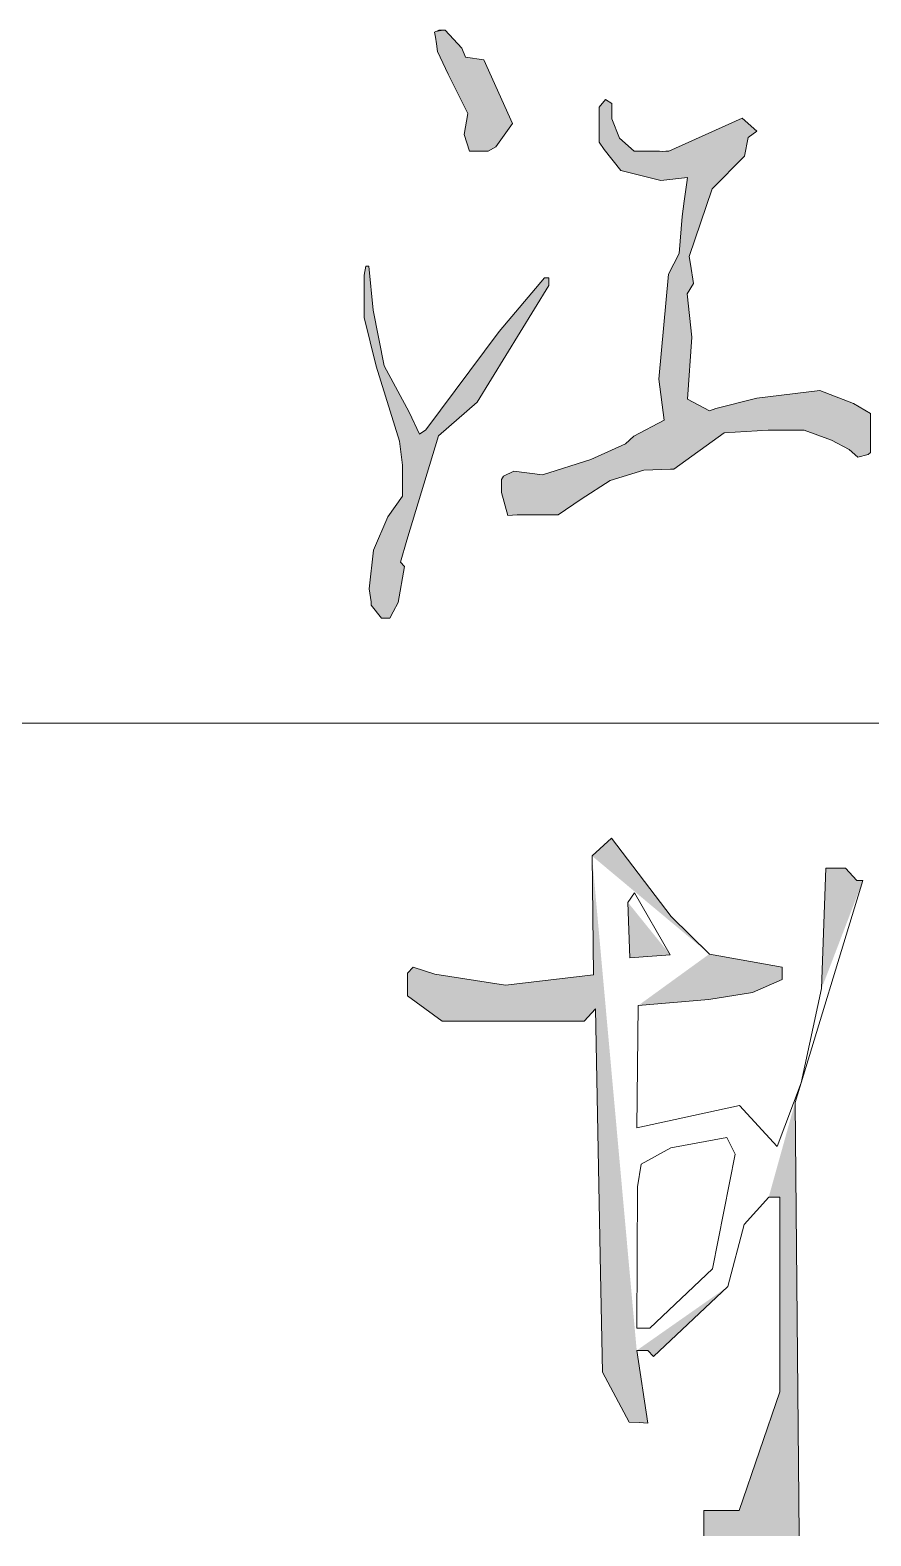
# Model space of a CAD drawing. Header units: millimetres. Extents: x 6786 to 7380, y -302 to 118.
# Drawn here: x 7207.27 to 7212.4, y -274.94 to -265.76 of the extents above; entities that cross this region are included whole.
import ezdxf

# ---------------------------------------------------------------- set-up
doc = ezdxf.new("R2010")
doc.units = ezdxf.units.MM
doc.linetypes.add('XKITLINE00', pattern=[0])

# ---------------------------------------------------------------- blocks, each defined once
blk = doc.blocks.new('*D4')
at = {"color": 6}
for points in [[(253.5781, 29.2396), (253.6327, 29.2848), (253.6072, 29.5525)], [(253.5781, 29.2396), (253.6072, 29.5525), (253.5883, 29.5525)], [(253.5883, 29.5525), (253.5781, 29.4992), (253.5781, 29.2396)], [(253.5781, 29.2396), (253.5883, 29.5525), (253.5781, 29.2396)], [(254.0323, 28.518), (254.7037, 29.4343), (254.7037, 29.4818)], [(254.0323, 28.518), (254.7037, 29.4818), (254.6782, 29.4818)], [(254.0323, 28.518), (254.6782, 29.4818), (254.4025, 29.1555)], [(254.0323, 28.518), (254.2679, 28.7242), (254.7037, 29.4343)], [(253.5781, 29.2396), (253.6994, 28.9461), (253.6327, 29.2848)], [(253.5781, 29.2396), (253.6519, 28.9426), (253.793, 28.485)], [(253.5781, 29.2396), (253.793, 28.485), (253.6994, 28.9461)], [(254.0323, 28.518), (254.4025, 29.1555), (253.9535, 28.5555)], [(253.793, 28.485), (253.8528, 28.6622), (253.6994, 28.9461)], [(253.793, 28.485), (253.915, 28.5292), (253.8528, 28.6622)], [(253.793, 28.485), (254.0323, 28.518), (253.915, 28.5292)], [(253.793, 28.485), (253.8127, 28.3396), (254.0323, 28.518)], [(253.8127, 28.3396), (253.8372, 27.8824), (254.0323, 28.518)], [(254.0323, 28.518), (253.9535, 28.5555), (253.915, 28.5292)], [(253.8127, 28.3396), (253.8127, 28.1497), (253.8372, 27.8824)], [(253.8127, 28.1497), (253.6343, 27.8202), (253.608, 27.5839)], [(253.8127, 28.1497), (253.608, 27.5839), (253.6211, 27.5051)], [(253.8127, 28.1497), (253.6211, 27.5051), (253.6203, 27.4843)], [(253.8127, 28.1497), (253.6203, 27.4843), (253.6844, 27.4055)], [(253.8127, 28.1497), (253.7232, 28.0234), (253.6343, 27.8202)], [(253.8127, 28.1497), (253.6844, 27.4055), (253.7352, 27.4055)], [(253.8127, 28.1497), (253.7352, 27.4055), (253.7547, 27.445)], [(253.8127, 28.1497), (253.7547, 27.445), (253.7854, 27.5005)], [(253.8127, 28.1497), (253.7854, 27.5005), (253.7992, 27.7481)], [(253.8127, 28.1497), (253.7992, 27.7481), (253.8372, 27.8824)], [(253.7854, 27.5005), (253.8239, 27.7217), (253.7992, 27.7481)]]:
    blk.add_solid(points, dxfattribs=at)
blk = doc.blocks.new('*D5')
at = {"color": 6}
for points in [[(255.0114, 30.3101), (255.0894, 30.5465), (255.05, 30.5708)], [(255.05, 30.5708), (255.0114, 30.5233), (255.0114, 30.3101)], [(255.0114, 30.3101), (255.05, 30.5708), (255.0114, 30.3101)], [(255.0114, 30.3101), (255.0894, 30.4515), (255.0894, 30.5465)], [(255.0114, 30.3101), (255.1361, 30.3335), (255.0894, 30.4515)], [(255.551, 30.0938), (255.8836, 30.4552), (255.4373, 30.2547)], [(255.551, 30.0938), (255.973, 30.3764), (255.8836, 30.4552)], [(255.0114, 30.3101), (255.2255, 30.2547), (255.1361, 30.3335)], [(255.551, 30.0938), (255.921, 30.3385), (255.973, 30.3764)], [(255.551, 30.0938), (255.8976, 30.2232), (255.921, 30.3385)], [(255.0114, 30.3101), (255.0419, 30.2639), (255.1445, 30.1376)], [(255.0114, 30.3101), (255.1445, 30.1376), (255.3874, 30.075)], [(255.0114, 30.3101), (255.3874, 30.075), (255.551, 30.0938)], [(255.0114, 30.3101), (255.551, 30.0938), (255.2255, 30.2547)], [(255.551, 30.0938), (255.379, 30.2547), (255.2255, 30.2547)], [(255.551, 30.0938), (255.398, 30.2527), (255.379, 30.2547)], [(255.551, 30.0938), (255.4176, 30.2547), (255.398, 30.2527)], [(255.551, 30.0938), (255.4373, 30.2547), (255.4176, 30.2547)], [(255.551, 30.0938), (255.7, 30.0251), (255.8976, 30.2232)], [(255.551, 30.0938), (255.4989, 29.6313), (255.408, 28.6129)], [(255.551, 30.0938), (255.408, 28.6129), (255.4475, 28.315)], [(255.551, 30.0938), (255.4475, 28.315), (255.4663, 28.315)], [(255.551, 30.0938), (255.4663, 28.315), (255.5491, 29.3852)], [(255.551, 30.0938), (255.518, 29.8559), (255.4989, 29.6313)], [(255.551, 30.0938), (255.5491, 29.3852), (255.5605, 29.6126)], [(255.551, 30.0938), (255.5605, 29.6126), (255.7, 30.0251)], [(255.4989, 29.6313), (255.4349, 29.505), (255.375, 28.8633)], [(255.4989, 29.6313), (255.375, 28.8633), (255.408, 28.6129)], [(255.5491, 29.3852), (255.5869, 29.4479), (255.5605, 29.6126)], [(255.4663, 28.315), (255.5762, 29.1196), (255.5491, 29.3852)], [(255.4663, 28.315), (255.5507, 28.7408), (255.5762, 29.1196)], [(255.7741, 28.5362), (256.5634, 28.7161), (256.3582, 28.7949)], [(255.7741, 28.5362), (256.3582, 28.7949), (255.9733, 28.7474)], [(255.4663, 28.315), (255.7741, 28.5362), (255.9733, 28.7474)], [(255.4663, 28.315), (255.9733, 28.7474), (255.7239, 28.6852)], [(255.4663, 28.315), (255.6853, 28.67), (255.5507, 28.7408)], [(255.4663, 28.315), (255.7239, 28.6852), (255.6853, 28.67)], [(255.7741, 28.5362), (256.666, 28.6535), (256.5634, 28.7161)], [(255.408, 28.6129), (255.1718, 28.4691), (254.4547, 28.0316)], [(255.408, 28.6129), (254.4547, 28.0316), (254.5117, 28.0362)], [(255.408, 28.6129), (254.5117, 28.0362), (254.7611, 28.0362)], [(255.408, 28.6129), (254.7611, 28.0362), (254.9023, 28.1311)], [(255.408, 28.6129), (254.9023, 28.1311), (255.0786, 28.2447)], [(255.408, 28.6129), (255.0786, 28.2447), (255.2838, 28.3083)], [(255.408, 28.6129), (255.2226, 28.5155), (255.1718, 28.4691)], [(255.408, 28.6129), (255.2838, 28.3083), (255.4475, 28.315)], [(255.7741, 28.5362), (256.043, 28.5536), (256.666, 28.6535)], [(256.043, 28.5536), (256.2613, 28.5536), (256.666, 28.6535)], [(256.2613, 28.5536), (256.666, 28.4161), (256.666, 28.6535)], [(256.2613, 28.5536), (256.4279, 28.4909), (256.666, 28.4161)], [(256.4279, 28.4909), (256.5371, 28.4354), (256.6528, 28.4041)], [(256.4279, 28.4909), (256.6528, 28.4041), (256.666, 28.4161)], [(255.1718, 28.4691), (254.9606, 28.3736), (254.4547, 28.0316)], [(256.5371, 28.4354), (256.5888, 28.3879), (256.6528, 28.4041)], [(254.9606, 28.3736), (254.6651, 28.2796), (254.4162, 28.173)], [(254.9606, 28.3736), (254.4162, 28.173), (254.4547, 28.0316)], [(254.6651, 28.2796), (254.4919, 28.3029), (254.4279, 28.2716)], [(254.6651, 28.2796), (254.4279, 28.2716), (254.4162, 28.2518)], [(254.6651, 28.2796), (254.4162, 28.2518), (254.4162, 28.173)]]:
    blk.add_solid(points, dxfattribs=at)
blk = doc.blocks.new('*D6')
at = {"color": 6}
for points in [[(254.0079, 30.9813), (254.1742, 30.8831), (254.0716, 30.9932)], [(254.0716, 30.9932), (254.0331, 30.9932), (254.0079, 30.9813)], [(254.0079, 30.9813), (254.0716, 30.9932), (254.0079, 30.9813)], [(254.0079, 30.9813), (254.0261, 30.8633), (254.0895, 30.7241)], [(254.0079, 30.9813), (254.0895, 30.7241), (254.2109, 30.4836)], [(254.0079, 30.9813), (254.2109, 30.4836), (254.3345, 30.2538)], [(254.0079, 30.9813), (254.3345, 30.2538), (254.3808, 30.282)], [(254.0079, 30.9813), (254.3808, 30.282), (254.4834, 30.4244)], [(254.0079, 30.9813), (254.4834, 30.4244), (254.1962, 30.8281)], [(254.0079, 30.9813), (254.1962, 30.8281), (254.1742, 30.8831)], [(254.4834, 30.4244), (254.3085, 30.8126), (254.1962, 30.8281)], [(254.2109, 30.4836), (254.1881, 30.3565), (254.2195, 30.2538)], [(254.2109, 30.4836), (254.2195, 30.2538), (254.3345, 30.2538)]]:
    blk.add_solid(points, dxfattribs=at)
blk = doc.blocks.new('*D8')
at = {"color": 6}
for points in [[(255.4501, 25.4531), (255.0866, 25.931), (254.9678, 25.8227)], [(255.6837, 25.2241), (255.4501, 25.4531), (254.9678, 25.8227)], [(254.9678, 25.8227), (254.9764, 25.0971), (254.9892, 24.8901)], [(254.9678, 25.8227), (254.9892, 24.8901), (255.1952, 22.3681)], [(254.9678, 25.8227), (255.1952, 22.3681), (255.2405, 22.8056)], [(256.5823, 25.6722), (256.3934, 25.7479), (256.3684, 25.0136)], [(256.5823, 25.6722), (256.514, 25.7479), (256.3934, 25.7479)], [(256.6205, 25.6722), (256.5823, 25.6722), (256.3684, 25.0136)], [(255.4447, 25.2193), (255.1977, 25.2003), (255.1868, 25.539)], [(255.249, 24.9091), (256.1268, 25.1445), (255.6837, 25.2241)], [(254.0082, 25.1015), (253.8772, 25.1445), (253.843, 25.1066)], [(254.4396, 25.0331), (254.0082, 25.1015), (253.843, 25.1066)], [(254.4396, 25.0331), (253.843, 25.1066), (253.843, 24.9683)], [(254.9764, 25.0971), (254.4396, 25.0331), (254.0543, 24.8145)], [(254.9764, 25.0971), (254.0543, 24.8145), (254.9209, 24.8145)], [(254.9764, 25.0971), (254.9209, 24.8145), (254.9892, 24.8901)], [(255.249, 24.9091), (256.1268, 25.0688), (256.1268, 25.1445)], [(254.4396, 25.0331), (253.843, 24.9683), (254.0543, 24.8145)], [(255.249, 24.9091), (255.9468, 24.9892), (256.1268, 25.0688)], [(255.249, 24.9091), (255.6813, 24.9467), (255.9468, 24.9892)], [(254.9892, 24.8901), (255.0196, 23.2776), (255.1952, 22.3681)], [(256.0456, 23.7401), (256.114, 23.7401), (256.2064, 24.318)], [(256.114, 23.7401), (256.2306, 21.6744), (256.2064, 24.318)], [(256.114, 23.7401), (256.114, 22.5524), (256.2306, 21.6744)], [(255.0196, 23.2776), (255.0309, 22.6721), (255.1952, 22.3681)], [(255.2405, 22.8056), (255.3088, 22.8056), (255.7971, 23.1954)], [(255.3088, 22.8056), (255.3426, 22.7682), (255.7971, 23.1954)], [(255.1952, 22.3681), (255.3089, 22.3629), (255.2405, 22.8056)], [(256.114, 22.5524), (255.865, 21.829), (256.2306, 21.6744)], [(255.865, 21.829), (255.6491, 21.829), (255.6491, 21.6744)], [(255.865, 21.829), (255.6491, 21.6744), (256.2306, 21.6744)]]:
    blk.add_solid(points, dxfattribs=at)

msp = doc.modelspace()

# ---------------------------------------------------------------- linework, layer by layer
at = {"color": 6, "linetype": 'XKITLINE00', "lineweight": 0}
for p, q in [((7209.7341, -265.7684), (7209.7593, -265.7565)), ((7209.7389, -265.7992), (7209.7341, -265.7684)), ((7209.7452, -265.8398), (7209.7389, -265.7992)), ((7209.7389, -265.7992), (7209.7389, -265.7992)), ((7209.7389, -265.7992), (7209.7389, -265.7992)), ((7209.7593, -265.7565), (7209.7979, -265.7565)), ((7209.7979, -265.7565), (7209.9005, -265.8666)), ((7209.7524, -265.8864), (7209.7452, -265.8398)), ((7209.7452, -265.8398), (7209.7452, -265.8398)), ((7209.7452, -265.8398), (7209.7452, -265.8398)), ((7209.8158, -266.0256), (7209.7524, -265.8864)), ((7209.9005, -265.8666), (7209.9225, -265.9216)), ((7209.9225, -265.9216), (7210.0348, -265.9371)), ((7210.0348, -265.9371), (7210.0348, -265.9371)), ((7210.0348, -265.9371), (7210.0348, -265.9371)), ((7210.0348, -265.9371), (7210.2097, -266.3253)), ((7209.9372, -266.2661), (7209.8158, -266.0256)), ((7210.7377, -266.2264), (7210.7763, -266.1789)), ((7210.7763, -266.1789), (7210.7763, -266.1789)), ((7210.7763, -266.1789), (7210.8156, -266.2032)), ((7210.7763, -266.1789), (7210.7763, -266.1789)), ((7210.8156, -266.2032), (7210.8156, -266.2032)), ((7210.8156, -266.2032), (7210.8156, -266.2032)), ((7210.8156, -266.2032), (7210.8156, -266.2982)), ((7209.9143, -266.3932), (7209.9372, -266.2661)), ((7209.9372, -266.2661), (7209.9372, -266.2661)), ((7209.9372, -266.2661), (7209.9372, -266.2661)), ((7210.7377, -266.2971), (7210.7377, -266.2264)), ((7210.7377, -266.2264), (7210.7377, -266.2264)), ((7210.7377, -266.2264), (7210.7377, -266.2264)), ((7210.7377, -266.2264), (7210.7377, -266.2264)), ((7210.7377, -266.4396), (7210.7377, -266.2971)), ((7210.7377, -266.2971), (7210.7377, -266.2971)), ((7210.7377, -266.2971), (7210.7377, -266.2971)), ((7211.1636, -266.495), (7211.6099, -266.2945)), ((7211.6099, -266.2945), (7211.6099, -266.2945)), ((7211.6099, -266.2945), (7211.6099, -266.2945)), ((7211.6099, -266.2945), (7211.6993, -266.3733)), ((7210.2097, -266.3253), (7210.1071, -266.4677)), ((7210.2097, -266.3253), (7210.2097, -266.3253)), ((7210.2097, -266.3253), (7210.2097, -266.3253)), ((7210.8156, -266.2982), (7210.8624, -266.4162)), ((7211.6993, -266.3733), (7211.6473, -266.4112)), ((7209.9458, -266.4959), (7209.9143, -266.3932)), ((7209.9143, -266.3932), (7209.9143, -266.3932)), ((7209.9143, -266.3932), (7209.9143, -266.3932)), ((7209.9143, -266.3932), (7209.9143, -266.3932)), ((7210.1071, -266.4677), (7210.0607, -266.4959)), ((7210.7682, -266.4858), (7210.7377, -266.4396)), ((7210.8624, -266.4162), (7210.9518, -266.495)), ((7211.6473, -266.4112), (7211.6238, -266.5265)), ((7210.0607, -266.4959), (7209.9458, -266.4959)), ((7209.9458, -266.4959), (7209.9458, -266.4959)), ((7209.9458, -266.4959), (7209.9458, -266.4959)), ((7210.8708, -266.6121), (7210.7682, -266.4858)), ((7210.9518, -266.495), (7210.9518, -266.495)), ((7210.9518, -266.495), (7210.9518, -266.495)), ((7210.9518, -266.495), (7211.1053, -266.495)), ((7211.1053, -266.495), (7211.1053, -266.495)), ((7211.1053, -266.495), (7211.1053, -266.495)), ((7211.1053, -266.495), (7211.1053, -266.495)), ((7211.1053, -266.495), (7211.1242, -266.497)), ((7211.1242, -266.497), (7211.1439, -266.495)), ((7211.1242, -266.497), (7211.1242, -266.497)), ((7211.1242, -266.497), (7211.1242, -266.497)), ((7211.1242, -266.497), (7211.1242, -266.497)), ((7211.1439, -266.495), (7211.1439, -266.495)), ((7211.1439, -266.495), (7211.1439, -266.495)), ((7211.1439, -266.495), (7211.1439, -266.495)), ((7211.1439, -266.495), (7211.1636, -266.495)), ((7211.1636, -266.495), (7211.1636, -266.495)), ((7211.1636, -266.495), (7211.1636, -266.495)), ((7211.1636, -266.495), (7211.1636, -266.495)), ((7211.6238, -266.5265), (7211.4263, -266.7246)), ((7211.6238, -266.5265), (7211.6238, -266.5265)), ((7211.1137, -266.6747), (7210.8708, -266.6121)), ((7210.8708, -266.6121), (7210.8708, -266.6121)), ((7211.2772, -266.6559), (7211.1137, -266.6747)), ((7211.273, -266.6867), (7211.2772, -266.6559)), ((7211.2572, -266.8002), (7211.273, -266.6867)), ((7211.273, -266.6867), (7211.273, -266.6867)), ((7211.273, -266.6867), (7211.273, -266.6867)), ((7211.4263, -266.7246), (7211.2868, -267.1371)), ((7211.2442, -266.8938), (7211.2572, -266.8002)), ((7211.2572, -266.8002), (7211.2572, -266.8002)), ((7211.2572, -266.8002), (7211.2572, -266.8002)), ((7211.2252, -267.1184), (7211.2442, -266.8938)), ((7211.1612, -267.2447), (7211.2252, -267.1184)), ((7209.3044, -267.2505), (7209.3146, -267.1972)), ((7209.3146, -267.1972), (7209.3146, -267.1972)), ((7209.3146, -267.1972), (7209.3335, -267.1972)), ((7209.3146, -267.1972), (7209.3146, -267.1972)), ((7209.3335, -267.1972), (7209.3335, -267.1972)), ((7209.3335, -267.1972), (7209.3335, -267.1972)), ((7209.3335, -267.1972), (7209.3589, -267.4649)), ((7211.2868, -267.1371), (7211.2942, -267.1836)), ((7211.2942, -267.1836), (7211.2942, -267.1836)), ((7211.2942, -267.1836), (7211.2942, -267.1836)), ((7211.2942, -267.1836), (7211.3131, -267.3018)), ((7209.3044, -267.3212), (7209.3044, -267.2505)), ((7209.3044, -267.2505), (7209.3044, -267.2505)), ((7209.3044, -267.2505), (7209.3044, -267.2505)), ((7209.3044, -267.2505), (7209.3044, -267.2505)), ((7210.1287, -267.5942), (7210.4045, -267.2679)), ((7210.4045, -267.2679), (7210.4299, -267.2679)), ((7210.4299, -267.2679), (7210.4299, -267.2679)), ((7210.4299, -267.2679), (7210.4299, -267.2679)), ((7210.4299, -267.2679), (7210.4299, -267.3154)), ((7211.1012, -267.8864), (7211.1612, -267.2447)), ((7211.1612, -267.2447), (7211.1612, -267.2447)), ((7211.3131, -267.3018), (7211.2754, -267.3645)), ((7211.3131, -267.3018), (7211.3131, -267.3018)), ((7211.3131, -267.3018), (7211.3131, -267.3018)), ((7209.3044, -267.5101), (7209.3044, -267.3212)), ((7209.3044, -267.3212), (7209.3044, -267.3212)), ((7209.3044, -267.3212), (7209.3044, -267.3212)), ((7210.4299, -267.3154), (7209.9941, -268.0255)), ((7210.4299, -267.3154), (7210.4299, -267.3154)), ((7210.4299, -267.3154), (7210.4299, -267.3154)), ((7211.2754, -267.3645), (7211.3024, -267.6301)), ((7209.3589, -267.4649), (7209.4256, -267.8036)), ((7209.3781, -267.8071), (7209.3044, -267.5101)), ((7209.6798, -268.1942), (7210.1287, -267.5942)), ((7211.3024, -267.6301), (7211.277, -268.0089)), ((7209.5193, -268.2647), (7209.3781, -267.8071)), ((7209.4256, -267.8036), (7209.5791, -268.0875)), ((7211.1342, -268.1368), (7211.1012, -267.8864)), ((7209.9941, -268.0255), (7209.7586, -268.2317)), ((7211.277, -268.0089), (7211.277, -268.0089)), ((7211.277, -268.0089), (7211.277, -268.0089)), ((7211.277, -268.0089), (7211.4116, -268.0797)), ((7211.4501, -268.0645), (7211.6996, -268.0023)), ((7211.6996, -268.0023), (7212.0845, -267.9548)), ((7212.0845, -267.9548), (7212.0845, -267.9548)), ((7212.0845, -267.9548), (7212.2897, -268.0336)), ((7212.2897, -268.0336), (7212.3922, -268.0962)), ((7209.5791, -268.0875), (7209.5791, -268.0875)), ((7209.5791, -268.0875), (7209.5791, -268.0875)), ((7209.5791, -268.0875), (7209.6412, -268.2205)), ((7211.4116, -268.0797), (7211.4501, -268.0645)), ((7211.4116, -268.0797), (7211.4116, -268.0797)), ((7211.4116, -268.0797), (7211.4116, -268.0797)), ((7212.3922, -268.0962), (7212.3922, -268.1437)), ((7209.6412, -268.2205), (7209.6798, -268.1942)), ((7209.6412, -268.2205), (7209.6412, -268.2205)), ((7209.6412, -268.2205), (7209.6412, -268.2205)), ((7209.6412, -268.2205), (7209.6412, -268.2205)), ((7209.6798, -268.1942), (7209.6798, -268.1942)), ((7209.6798, -268.1942), (7209.6798, -268.1942)), ((7210.9489, -268.2342), (7211.1342, -268.1368)), ((7211.5004, -268.2135), (7211.1926, -268.4347)), ((7211.7693, -268.1961), (7211.5004, -268.2135)), ((7211.9876, -268.1961), (7211.7693, -268.1961)), ((7212.1542, -268.2588), (7211.9876, -268.1961)), ((7211.9876, -268.1961), (7211.9876, -268.1961)), ((7212.3922, -268.1437), (7212.3922, -268.1437)), ((7212.3922, -268.1437), (7212.3922, -268.1437)), ((7212.3922, -268.1437), (7212.3922, -268.2386)), ((7209.5389, -268.4101), (7209.5193, -268.2647)), ((7209.5193, -268.2647), (7209.5193, -268.2647)), ((7209.5193, -268.2647), (7209.5193, -268.2647)), ((7209.7586, -268.2317), (7209.5635, -268.8673)), ((7210.6868, -268.3761), (7210.898, -268.2806)), ((7210.898, -268.2806), (7210.9489, -268.2342)), ((7210.9489, -268.2342), (7210.9489, -268.2342)), ((7212.2634, -268.3143), (7212.1542, -268.2588)), ((7212.3151, -268.3618), (7212.2634, -268.3143)), ((7212.3922, -268.2386), (7212.3922, -268.2386)), ((7212.3922, -268.2386), (7212.3922, -268.2386)), ((7212.3922, -268.2386), (7212.3922, -268.3336)), ((7209.5389, -268.6), (7209.5389, -268.4101)), ((7209.5389, -268.4101), (7209.5389, -268.4101)), ((7209.5389, -268.4101), (7209.5389, -268.4101)), ((7209.5389, -268.4101), (7209.5389, -268.4101)), ((7210.3914, -268.4701), (7210.6868, -268.3761)), ((7212.3791, -268.3456), (7212.3151, -268.3618)), ((7212.3151, -268.3618), (7212.3151, -268.3618)), ((7212.3922, -268.3336), (7212.3791, -268.3456)), ((7210.1424, -268.4979), (7210.1542, -268.4781)), ((7210.1424, -268.5292), (7210.1424, -268.4979)), ((7210.1542, -268.4781), (7210.2182, -268.4468)), ((7210.2182, -268.4468), (7210.2182, -268.4468)), ((7210.2182, -268.4468), (7210.2182, -268.4468)), ((7210.2182, -268.4468), (7210.3914, -268.4701)), ((7210.3914, -268.4701), (7210.3914, -268.4701)), ((7210.3914, -268.4701), (7210.3914, -268.4701)), ((7211.01, -268.4414), (7210.8049, -268.505)), ((7211.1737, -268.4347), (7211.01, -268.4414)), ((7211.01, -268.4414), (7211.01, -268.4414)), ((7211.01, -268.4414), (7211.01, -268.4414)), ((7211.1926, -268.4347), (7211.1737, -268.4347)), ((7211.1737, -268.4347), (7211.1737, -268.4347)), ((7211.1737, -268.4347), (7211.1737, -268.4347)), ((7211.1737, -268.4347), (7211.1737, -268.4347)), ((7211.1926, -268.4347), (7211.1926, -268.4347)), ((7211.1926, -268.4347), (7211.1926, -268.4347)), ((7210.1424, -268.5767), (7210.1424, -268.5292)), ((7210.1424, -268.5292), (7210.1424, -268.5292)), ((7210.1424, -268.5292), (7210.1424, -268.5292)), ((7210.181, -268.7181), (7210.1424, -268.5767)), ((7210.1424, -268.5767), (7210.1424, -268.5767)), ((7210.1424, -268.5767), (7210.1424, -268.5767)), ((7210.8049, -268.505), (7210.6285, -268.6186)), ((7209.4495, -268.7263), (7209.5389, -268.6)), ((7209.5389, -268.6), (7209.5389, -268.6)), ((7209.5389, -268.6), (7209.5389, -268.6)), ((7210.6285, -268.6186), (7210.4874, -268.7135)), ((7209.3605, -268.9295), (7209.4495, -268.7263)), ((7210.2379, -268.7135), (7210.181, -268.7181)), ((7210.3528, -268.7135), (7210.2379, -268.7135)), ((7210.4874, -268.7135), (7210.3528, -268.7135)), ((7210.3528, -268.7135), (7210.3528, -268.7135)), ((7210.3528, -268.7135), (7210.3528, -268.7135)), ((7210.4874, -268.7135), (7210.4874, -268.7135)), ((7210.4874, -268.7135), (7210.4874, -268.7135)), ((7209.5635, -268.8673), (7209.5255, -269.0016)), ((7209.5635, -268.8673), (7209.5635, -268.8673)), ((7209.3343, -269.1658), (7209.3605, -268.9295)), ((7209.5502, -269.028), (7209.5116, -269.2492)), ((7209.5255, -269.0016), (7209.5502, -269.028)), ((7209.3474, -269.2446), (7209.3343, -269.1658)), ((7209.3343, -269.1658), (7209.3343, -269.1658)), ((7209.3466, -269.2654), (7209.3474, -269.2446)), ((7209.4106, -269.3442), (7209.3466, -269.2654)), ((7209.481, -269.3047), (7209.4615, -269.3442)), ((7209.5116, -269.2492), (7209.481, -269.3047)), ((7209.5116, -269.2492), (7209.5116, -269.2492)), ((7209.4615, -269.3442), (7209.4106, -269.3442)), ((7209.4106, -269.3442), (7209.4106, -269.3442)), ((7210.6941, -270.7941), (7210.8128, -270.6857)), ((7210.8128, -270.6857), (7211.1764, -271.1636)), ((7210.8128, -270.6857), (7210.8128, -270.6857)), ((7210.7026, -271.5197), (7210.6941, -270.7941)), ((7210.6941, -270.7941), (7210.6941, -270.7941)), ((7210.6941, -270.7941), (7210.6941, -270.7941)), ((7210.6941, -270.7941), (7210.6941, -270.7941)), ((7212.0947, -271.6032), (7212.1197, -270.8689)), ((7212.1197, -270.8689), (7212.1197, -270.8689)), ((7212.1197, -270.8689), (7212.1197, -270.8689)), ((7212.1197, -270.8689), (7212.2402, -270.8689)), ((7212.2402, -270.8689), (7212.2402, -270.8689)), ((7212.2402, -270.8689), (7212.2402, -270.8689)), ((7212.2402, -270.8689), (7212.2402, -270.8689)), ((7212.2402, -270.8689), (7212.3086, -270.9445)), ((7212.3468, -270.9445), (7211.9327, -272.2988)), ((7212.3086, -270.9445), (7212.3086, -270.9445)), ((7212.3086, -270.9445), (7212.3086, -270.9445)), ((7212.3086, -270.9445), (7212.3086, -270.9445)), ((7212.3086, -270.9445), (7212.3468, -270.9445)), ((7212.3468, -270.9445), (7212.3468, -270.9445)), ((7212.3468, -270.9445), (7212.3468, -270.9445)), ((7210.9537, -271.0189), (7210.913, -271.0778)), ((7210.9537, -271.0189), (7210.9537, -271.0189)), ((7211.171, -271.3975), (7210.9537, -271.0189)), ((7210.9537, -271.0189), (7210.9537, -271.0189)), ((7210.913, -271.0778), (7210.913, -271.0778)), ((7210.913, -271.0778), (7210.913, -271.0778)), ((7210.913, -271.0778), (7210.913, -271.0778)), ((7210.913, -271.0778), (7210.9239, -271.4164)), ((7211.1764, -271.1636), (7211.41, -271.3927)), ((7210.9239, -271.4164), (7211.171, -271.3975)), ((7210.9239, -271.4164), (7210.9239, -271.4164)), ((7210.9239, -271.4164), (7210.9239, -271.4164)), ((7210.9239, -271.4164), (7210.9239, -271.4164)), ((7211.171, -271.3975), (7211.171, -271.3975)), ((7211.171, -271.3975), (7211.171, -271.3975)), ((7211.171, -271.3975), (7211.171, -271.3975)), ((7211.41, -271.3927), (7211.8531, -271.4723)), ((7209.5693, -271.5101), (7209.6034, -271.4723)), ((7209.5693, -271.6485), (7209.5693, -271.5101)), ((7209.5693, -271.5101), (7209.5693, -271.5101)), ((7209.5693, -271.5101), (7209.5693, -271.5101)), ((7209.6034, -271.4723), (7209.6034, -271.4723)), ((7209.6034, -271.4723), (7209.6034, -271.4723)), ((7209.6034, -271.4723), (7209.6034, -271.4723)), ((7209.6034, -271.4723), (7209.7344, -271.5153)), ((7209.7344, -271.5153), (7209.7344, -271.5153)), ((7209.7344, -271.5153), (7209.7344, -271.5153)), ((7209.7344, -271.5153), (7209.7344, -271.5153)), ((7209.7344, -271.5153), (7210.1659, -271.5837)), ((7210.1659, -271.5837), (7210.7026, -271.5197)), ((7210.7026, -271.5197), (7210.7026, -271.5197)), ((7210.7026, -271.5197), (7210.7026, -271.5197)), ((7210.7026, -271.5197), (7210.7026, -271.5197)), ((7211.8531, -271.4723), (7211.8531, -271.4723)), ((7211.8531, -271.4723), (7211.8531, -271.4723)), ((7211.8531, -271.4723), (7211.8531, -271.5479)), ((7210.1659, -271.5837), (7210.1659, -271.5837)), ((7210.1659, -271.5837), (7210.1659, -271.5837)), ((7210.1659, -271.5837), (7210.1659, -271.5837)), ((7211.8531, -271.5479), (7211.6731, -271.6276)), ((7211.8531, -271.5479), (7211.8531, -271.5479)), ((7211.8531, -271.5479), (7211.8531, -271.5479)), ((7211.971, -272.1786), (7212.0947, -271.6032)), ((7209.7806, -271.8023), (7209.5693, -271.6485)), ((7210.9753, -271.7077), (7210.9668, -272.4531)), ((7211.4076, -271.6701), (7210.9753, -271.7077)), ((7210.9753, -271.7077), (7210.9753, -271.7077)), ((7210.9753, -271.7077), (7210.9753, -271.7077)), ((7211.6731, -271.6276), (7211.4076, -271.6701)), ((7210.2385, -271.8023), (7209.7806, -271.8023)), ((7210.6471, -271.8023), (7210.2385, -271.8023)), ((7210.2385, -271.8023), (7210.2385, -271.8023)), ((7210.2385, -271.8023), (7210.2385, -271.8023)), ((7210.7155, -271.7267), (7210.6471, -271.8023)), ((7210.6471, -271.8023), (7210.6471, -271.8023)), ((7210.6471, -271.8023), (7210.6471, -271.8023)), ((7210.6471, -271.8023), (7210.6471, -271.8023)), ((7210.7459, -273.3392), (7210.7155, -271.7267)), ((7210.7155, -271.7267), (7210.7155, -271.7267)), ((7210.7155, -271.7267), (7210.7155, -271.7267)), ((7210.7155, -271.7267), (7210.7155, -271.7267)), ((7211.8233, -272.5668), (7211.971, -272.1786)), ((7210.9668, -272.4531), (7211.5934, -272.3168)), ((7211.5934, -272.3168), (7211.5934, -272.3168)), ((7211.5934, -272.3168), (7211.5934, -272.3168)), ((7211.5934, -272.3168), (7211.5934, -272.3168)), ((7211.5934, -272.3168), (7211.8233, -272.5668)), ((7211.9327, -272.2988), (7211.9568, -274.9424)), ((7210.9668, -272.4531), (7210.9668, -272.4531)), ((7210.9668, -272.4531), (7210.9668, -272.4531)), ((7210.9668, -272.4531), (7210.9668, -272.4531)), ((7211.5164, -272.5114), (7211.1753, -272.5741)), ((7211.5677, -272.6146), (7211.5164, -272.5114)), ((7211.5164, -272.5114), (7211.5164, -272.5114)), ((7211.5164, -272.5114), (7211.5164, -272.5114)), ((7211.1753, -272.5741), (7210.9936, -272.6747)), ((7211.429, -273.3127), (7211.5677, -272.6146)), ((7211.5677, -272.6146), (7211.5677, -272.6146)), ((7211.5677, -272.6146), (7211.5677, -272.6146)), ((7211.8233, -272.5668), (7211.8233, -272.5668)), ((7211.8233, -272.5668), (7211.8233, -272.5668)), ((7210.9936, -272.6747), (7210.9711, -272.8131)), ((7210.9711, -272.8131), (7210.9668, -273.6743)), ((7210.9711, -272.8131), (7210.9711, -272.8131)), ((7211.7719, -272.8767), (7211.6221, -273.0434)), ((7211.8402, -272.8767), (7211.7719, -272.8767)), ((7211.7719, -272.8767), (7211.7719, -272.8767)), ((7211.7719, -272.8767), (7211.7719, -272.8767)), ((7211.8402, -272.9523), (7211.8402, -272.8767)), ((7211.8402, -272.8767), (7211.8402, -272.8767)), ((7211.8402, -272.8767), (7211.8402, -272.8767)), ((7211.8402, -272.8767), (7211.8402, -272.8767)), ((7211.8402, -274.0644), (7211.8402, -272.9523)), ((7211.8402, -272.9523), (7211.8402, -272.9523)), ((7211.8402, -272.9523), (7211.8402, -272.9523)), ((7211.6221, -273.0434), (7211.5233, -273.4214)), ((7210.7572, -273.9446), (7210.7459, -273.3392)), ((7210.7459, -273.3392), (7210.7459, -273.3392)), ((7210.7459, -273.3392), (7210.7459, -273.3392)), ((7211.046, -273.6743), (7211.429, -273.3127)), ((7211.5233, -273.4214), (7211.0689, -273.8486)), ((7210.9668, -273.6743), (7210.9668, -273.6743)), ((7210.9668, -273.6743), (7210.9668, -273.6743)), ((7210.9668, -273.6743), (7211.046, -273.6743)), ((7211.0351, -273.8112), (7210.9668, -273.8112)), ((7210.9668, -273.8112), (7210.9668, -273.8112)), ((7210.9668, -273.8112), (7210.9668, -273.8112)), ((7210.9668, -273.8112), (7210.9668, -273.8112)), ((7210.9668, -273.8112), (7211.0352, -274.2539)), ((7211.0689, -273.8486), (7211.0351, -273.8112)), ((7211.0351, -273.8112), (7211.0351, -273.8112)), ((7211.0351, -273.8112), (7211.0351, -273.8112)), ((7211.0351, -273.8112), (7211.0351, -273.8112)), ((7211.0689, -273.8486), (7211.0689, -273.8486)), ((7211.0689, -273.8486), (7211.0689, -273.8486)), ((7210.9215, -274.2487), (7210.7572, -273.9446)), ((7211.5913, -274.7878), (7211.8402, -274.0644)), ((7210.9818, -274.2514), (7210.9215, -274.2487)), ((7211.0352, -274.2539), (7210.9818, -274.2514)), ((7210.9818, -274.2514), (7210.9818, -274.2514)), ((7210.9818, -274.2514), (7210.9818, -274.2514)), ((7211.0352, -274.2539), (7211.0352, -274.2539)), ((7211.0352, -274.2539), (7211.0352, -274.2539)), ((7211.0352, -274.2539), (7211.0352, -274.2539)), ((7211.3753, -274.9424), (7211.3753, -274.7878)), ((7211.3753, -274.7878), (7211.3753, -274.7878)), ((7211.3753, -274.7878), (7211.3753, -274.7878)), ((7211.3753, -274.7878), (7211.5913, -274.7878))]:
    msp.add_line(p, q, dxfattribs=at)
at = {"color": 1, "linetype": 'XKITLINE00', "lineweight": 0}
msp.add_line((7260.3429, -269.9843), (7189.8429, -269.9843), dxfattribs=at)

# ---------------------------------------------------------------- block references
at = {"lineweight": 0}
for name, p in [('*D6', (6955.7263, -296.7497)), ('*D5', (6955.7263, -296.7497)), ('*D4', (6955.7263, -296.7497)), ('*D8', (6955.7263, -296.6168))]:
    msp.add_blockref(name, p, dxfattribs=at)

doc.saveas('drawing.dxf')
